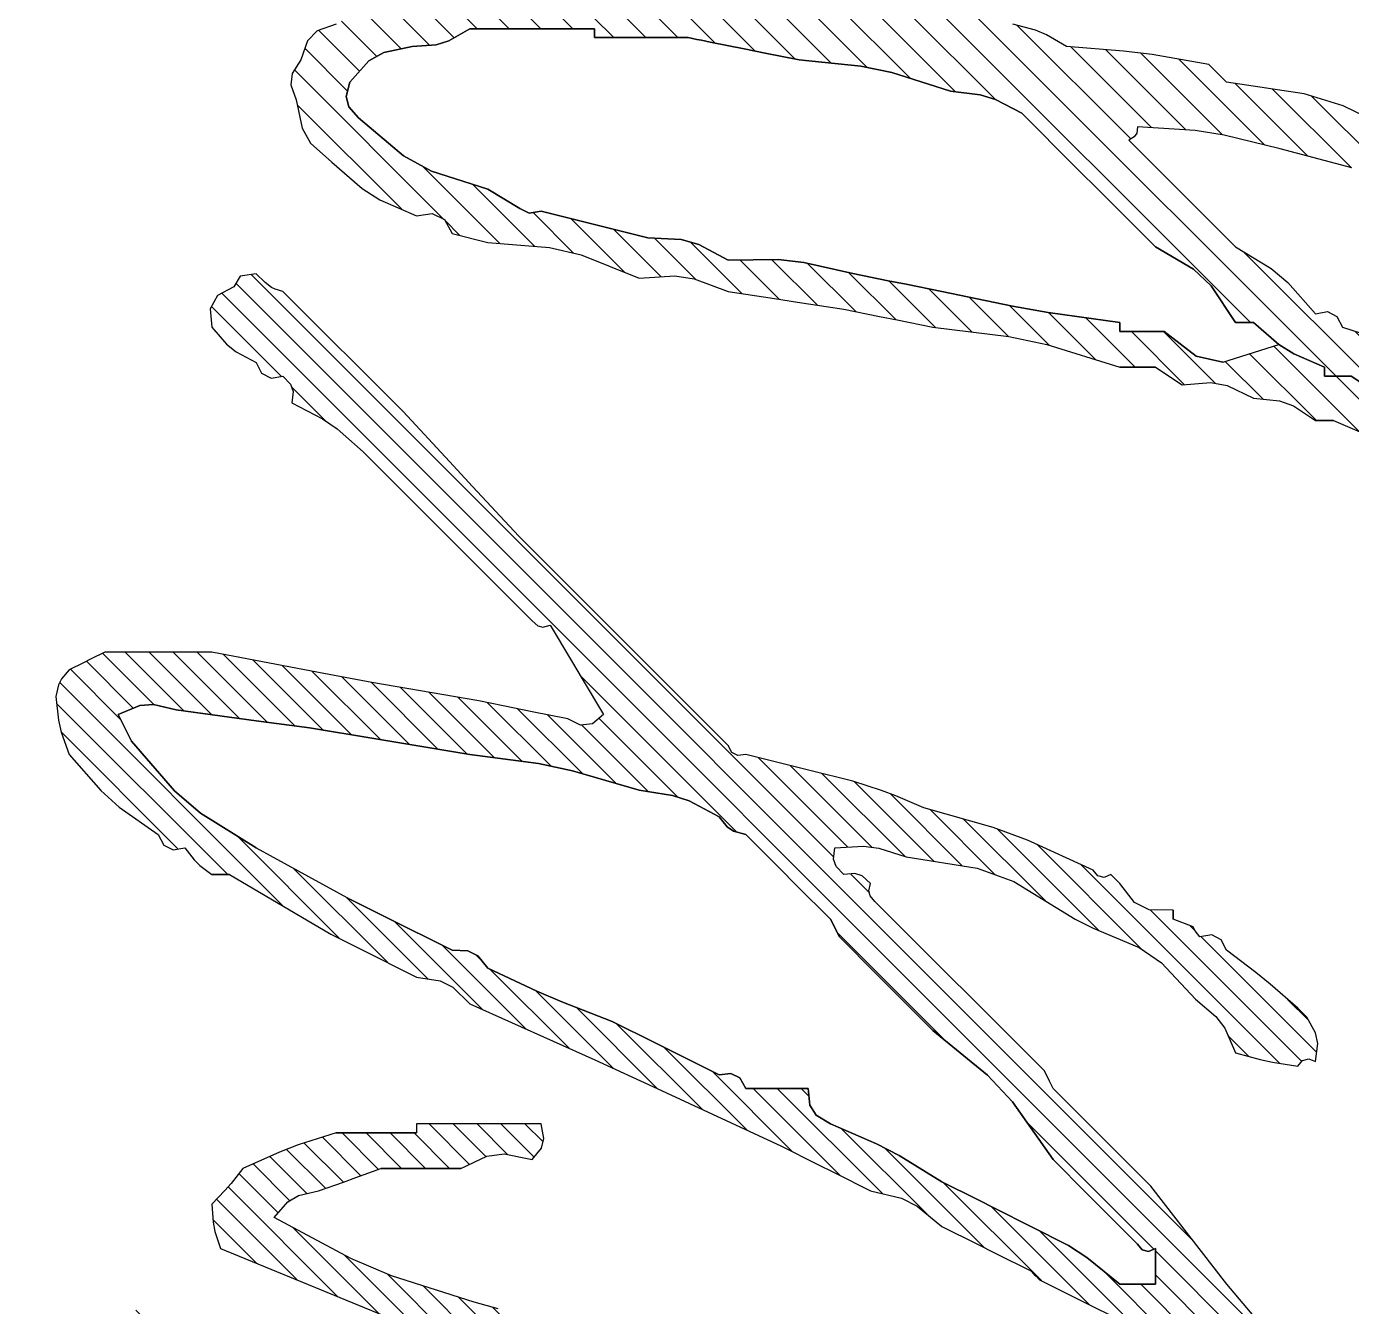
# Model space of a CAD drawing. Extents: x 447413 to 2975780, y -1432727 to 1301644.
# Drawn here: x 2271673 to 2272231, y 253503 to 254043 of the extents above; entities that cross this region are included whole.
import ezdxf

# ---------------------------------------------------------------- set-up
doc = ezdxf.new("R2010")
doc.units = 0
doc.header["$LTSCALE"] = 1000
doc.header["$MEASUREMENT"] = 0
doc.layers.add('电子签', color=6, linetype='Continuous')

# ---------------------------------------------------------------- blocks, each defined once
blk = doc.blocks.new('A$C74A129B8')
at = {"layer": '电子签'}
h = blk.add_hatch(dxfattribs=at)
h.set_pattern_fill('ANSI31', color=256, scale=3)
h.set_pattern_definition([(45, (-85.976, -19.706), (-3.367596, 3.367596), [])])
h.paths.add_polyline_path([(1023.61, 530.63), (1021.85, 533.15), (1018.06, 537.94), (1011.7, 539.61), (1008.37, 540.12), (1001.8, 540.44), (1000.99, 543.37), (1001.33, 545.43), (1003.05, 547.94), (1014.56, 559.44), (1020.31, 565.19), (1031.81, 576.7), (1038.3, 579.85), (1041.41, 581.92), (1046.81, 586.7), (1053.65, 590.15), (1057.94, 591), (1065.57, 590.45), (1070.61, 584.06), (1073.39, 581.02), (1079.32, 575.45), (1078.89, 572.44), (1079.19, 570.65), (1080.57, 567.94), (1088.58, 551.94), (1092.58, 543.94), (1100.58, 527.93), (1101.93, 520.68), (1104.02, 516.81), (1109.33, 511.68), (1117.1, 503.94), (1121.11, 500.18), (1129.34, 492.93), (1131.98, 494.65), (1135.76, 493.4), (1136.84, 490.43), (1146.84, 490.43), (1151.84, 490.43), (1161.84, 490.43), (1174.84, 496.03), (1181.12, 499.95), (1191.85, 509.18), (1203.27, 521.11), (1208.24, 528.16), (1215.61, 542.94), (1220.61, 553.94), (1223.11, 559.44), (1228.11, 570.45), (1233.11, 585.45), (1235.61, 592.95), (1240.61, 607.96), (1243.11, 620.53), (1245.48, 626.85), (1251.87, 637.96), (1261.87, 637.96), (1266.87, 637.96), (1276.87, 637.96), (1276.87, 636.96), (1276.87, 635.46), (1286.38, 635.46), (1291.13, 635.46), (1300.63, 635.46), (1311.13, 638.96), (1316.38, 640.71), (1326.89, 644.21), (1338.89, 650.22), (1344.89, 653.22), (1356.89, 659.22), (1358.42, 662.21), (1361.09, 663.54), (1364.4, 662.97), (1366.48, 660.75), (1366.9, 658.24), (1365.65, 655.47), (1346.4, 621.31), (1336.65, 604.3), (1316.88, 570.45), (1316.88, 567.94), (1314.38, 565.94), (1314.38, 564.94), (1314.38, 562.94), (1299.39, 542.97), (1292.57, 532.36), (1280.62, 510.43), (1275.94, 504.94), (1273.89, 501.86), (1270.62, 495.43), (1265.94, 489.94), (1263.88, 486.85), (1260.62, 480.42), (1255.91, 475.91), (1253.97, 472.84), (1251.87, 466.67), (1225.58, 434.38), (1212.58, 418.13), (1186.85, 385.4), (1185.35, 385.4), (1184.6, 385.4), (1183.1, 385.4), (1178.09, 381.41), (1175.89, 378.66), (1173.1, 372.9), (1159.59, 359.39), (1152.84, 352.64), (1139.34, 339.14), (1137.34, 338.14), (1136.34, 337.64), (1134.34, 336.64), (1120.33, 322.63), (1113.33, 315.63), (1094.33, 297.88), (1078.97, 281.7), (1070.63, 274.12), (1053.07, 260.37), (1045.68, 257.54), (1042.06, 255.03), (1036.81, 249.11), (1026.81, 244.11), (1021.81, 241.61), (1011.81, 236.61), (1002.75, 230.7), (998.24, 227.69), (989.3, 221.61), (982.87, 218.34), (979.78, 216.29), (974.3, 211.6), (962.51, 204.8), (956.89, 200.71), (946.79, 191.6), (943.9, 186.89), (943.54, 183), (945.54, 177.85), (951.98, 173.96), (957.4, 173.6), (964.29, 176.59), (978.95, 179.97), (986.26, 182.84), (999.3, 190.35), (1015.14, 198.97), (1022.76, 204.05), (1036.81, 215.35), (1061.57, 227.42), (1073.66, 234.22), (1096.83, 249.11), (1115.37, 260.27), (1124.41, 266.3), (1141.84, 279.12), (1148.27, 282.38), (1151.36, 284.44), (1156.84, 289.12), (1168.33, 295.3), (1173.89, 298.84), (1184.35, 306.63), (1201.73, 318.08), (1210.25, 324.1), (1226.86, 336.64), (1249.81, 352.22), (1261.31, 359.97), (1284.38, 375.4), (1288.32, 373.01), (1290.17, 371.43), (1293.13, 367.89), (1296.74, 360.15), (1298.26, 356.1), (1300.63, 347.89), (1302.63, 335.89), (1303.63, 329.88), (1305.63, 317.88), (1305.08, 308.77), (1305.91, 303.81), (1309.38, 295.38), (1309.38, 285.37), (1309.38, 280.37), (1309.38, 270.37), (1310.38, 270.37), (1311.88, 270.37), (1311.88, 235.36), (1311.88, 217.86), (1311.88, 182.85), (1312.88, 182.85), (1314.38, 182.85), (1314.38, 166.84), (1314.38, 158.84), (1314.38, 142.84), (1313.38, 142.84), (1311.88, 142.84), (1311.88, 67.82), (1311.88, 15.3), (1315.45, 10.38), (1316.16, 6.12), (1314.38, 0.3), (1318.5, 0), (1320.9, 0.6), (1324.39, 2.8), (1324.39, 65.32), (1324.39, 122.83), (1325.39, 122.83), (1326.89, 122.83), (1326.89, 161.84), (1326.89, 181.35), (1326.89, 220.36), (1325.89, 220.36), (1324.39, 220.36), (1324.39, 245.36), (1324.39, 257.87), (1324.39, 282.87), (1320.8, 291.27), (1319.97, 296.28), (1320.63, 305.38), (1318.63, 319.38), (1317.63, 326.38), (1315.63, 340.39), (1315.48, 349.73), (1314.07, 354.81), (1309.38, 362.89), (1308.22, 373.85), (1307.97, 379.39), (1308.13, 390.4), (1314.91, 396.09), (1318.18, 399.1), (1324.39, 405.4), (1327.69, 404.83), (1330.36, 406.17), (1331.89, 409.15), (1345.32, 418.04), (1351.85, 422.81), (1364.4, 432.91), (1367.7, 432.34), (1370.37, 433.67), (1371.9, 436.66), (1396.14, 449.57), (1407.83, 457.19), (1429.41, 474.17), (1448.21, 487.08), (1457.28, 494.14), (1474.42, 509.18), (1475.33, 511.56), (1475.59, 512.88), (1475.67, 515.43), (1474.17, 519.43), (1473.42, 521.43), (1471.92, 525.43), (1464.42, 527.93), (1453.42, 527.93), (1447.92, 527.93), (1436.91, 527.93), (1423.93, 524.86), (1417.43, 523.36), (1404.41, 520.43), (1391.4, 520.43), (1384.9, 520.43), (1371.9, 520.43), (1368.31, 516.81), (1364.1, 515.97), (1359.39, 517.93), (1352.02, 513.26), (1347.83, 511.42), (1339.39, 509.18), (1333.99, 504.4), (1330.87, 502.33), (1324.39, 499.18), (1307.88, 482.67), (1299.63, 474.42), (1283.12, 457.92), (1282.44, 455.08), (1281.55, 453.6), (1279.37, 451.67), (1275.72, 442.84), (1275.14, 437.31), (1276.87, 427.91), (1279.1, 413.6), (1279.86, 410.02), (1280.62, 402.9), (1281.42, 398.95), (1281.12, 396.54), (1279.37, 392.9), (1277.37, 392.9), (1276.37, 392.9), (1274.37, 392.9), (1274.37, 391.4), (1274.37, 390.65), (1274.37, 389.15), (1265.54, 379.87), (1260.36, 375.72), (1249.37, 369.14), (1223.23, 348.95), (1209.68, 339.41), (1181.85, 321.63), (1175.05, 315.46), (1170.65, 312.99), (1161.84, 310.38), (1154.7, 302.95), (1150.58, 299.6), (1141.84, 294.12), (1129.95, 284.96), (1123.22, 281.07), (1109.33, 275.37), (1091.32, 263.38), (1082.31, 257.38), (1064.32, 245.36), (1061.82, 245.36), (1061.82, 242.86), (1053.55, 238.87), (1049.52, 236.6), (1041.81, 231.61), (1031.12, 224.14), (1025.6, 220.63), (1014.31, 214.1), (1007.51, 207.93), (1003.1, 205.46), (994.3, 202.85), (992.13, 205.15), (991.44, 207.21), (991.8, 210.35), (1009.83, 220.82), (1018.83, 226.07), (1036.81, 236.61), (1044.74, 240.66), (1048.5, 243.62), (1054.32, 250.36), (1056.82, 250.36), (1059.32, 250.36), (1076.3, 267.45), (1085.37, 275.51), (1104.33, 290.37), (1131.59, 318.88), (1143.34, 330.63), (1166.85, 354.14), (1175.04, 358.3), (1178.94, 362.19), (1183.1, 370.39), (1194.1, 381.4), (1199.6, 386.9), (1210.61, 397.9), (1229.01, 422.76), (1238.8, 434.82), (1259.37, 457.92), (1258.8, 461.22), (1260.13, 463.89), (1263.12, 465.42), (1266.38, 471.85), (1268.44, 474.94), (1273.12, 480.42), (1276.39, 486.85), (1278.44, 489.94), (1283.12, 495.43), (1297.86, 519.91), (1305.63, 531.94), (1321.88, 555.44), (1321.53, 558.58), (1322.21, 560.64), (1324.39, 562.94), (1325.39, 562.94), (1326.89, 562.94), (1329.39, 567.94), (1330.89, 571.95), (1331.64, 573.95), (1333.14, 577.95), (1340.6, 588.64), (1344.12, 594.16), (1350.64, 605.45), (1355.64, 615.46), (1358.14, 620.46), (1363.15, 630.46), (1368.15, 634.46), (1370.65, 636.46), (1375.65, 640.46), (1378.65, 644.73), (1379.56, 647.75), (1379.4, 652.97), (1381.94, 654.92), (1383.05, 656.31), (1384.4, 659.22), (1386.75, 663.34), (1387.56, 665.76), (1388.15, 670.47), (1392.02, 675.3), (1393.05, 679.4), (1391.9, 685.48), (1384.91, 689.4), (1379.32, 689.75), (1371.9, 686.73), (1361.9, 681.72), (1356.89, 679.22), (1346.89, 674.22), (1337.66, 668.28), (1332.88, 665.52), (1323.14, 660.47), (1313.89, 655.9), (1309.11, 653.88), (1299.38, 650.47), (1289.38, 650.47), (1284.38, 650.47), (1274.37, 650.47), (1274.33, 652.27), (1272.3, 653.62), (1270.62, 652.97), (1265.19, 658.58), (1262.66, 661.61), (1258.12, 667.97), (1255.01, 671.92), (1255.54, 677.22), (1259.37, 680.47), (1259.37, 691.48), (1259.37, 696.98), (1259.37, 707.98), (1262.94, 712.91), (1263.65, 717.17), (1261.87, 722.98), (1257.15, 726.73), (1252.14, 727.15), (1246.87, 724.23), (1237.8, 716.68), (1233.89, 711.38), (1229.36, 700.48), (1226.76, 691.8), (1226.22, 687.01), (1226.86, 677.97), (1230.55, 672.83), (1231.72, 669.29), (1231.86, 662.97), (1226.47, 660.14), (1222.87, 659.54), (1216.86, 660.47), (1214.69, 658.17), (1214, 656.11), (1214.36, 652.97), (1216.36, 652.97), (1217.36, 652.97), (1219.36, 652.97), (1224.32, 647.43), (1227.13, 644.87), (1233.11, 640.46), (1234.57, 631.52), (1234, 626.36), (1230.61, 617.96), (1223.99, 598.99), (1220.74, 589.49), (1214.36, 570.45), (1205.09, 551.19), (1199.18, 541.93), (1185.6, 525.43), (1178.04, 516.37), (1172.74, 512.46), (1161.84, 507.93), (1151.84, 507.93), (1146.84, 507.93), (1136.84, 507.93), (1134.84, 508.93), (1133.84, 509.43), (1131.84, 510.43), (1124.74, 512.64), (1120.96, 516.08), (1118.08, 522.93), (1113.32, 531.29), (1111.07, 535.55), (1106.83, 544.19), (1103.99, 546.47), (1103.12, 549.51), (1104.33, 552.94), (1096.4, 566.19), (1093.08, 573.35), (1088.08, 587.95), (1082.16, 598.01), (1077.22, 602.66), (1066.82, 607.96), (1057.63, 607.2), (1052.96, 606.17), (1044.31, 602.95), (1038.36, 595.42), (1034.22, 592.11), (1025.56, 587.95), (1009.97, 573.49), (1002.81, 565.31), (990.55, 547.94), (983.26, 538.83), (980.16, 533.65), (975.55, 522.93), (950.08, 499.26), (936.77, 487.96), (909.28, 466.67), (898.28, 455.67), (892.78, 450.16), (881.77, 439.16), (879.77, 438.16), (878.77, 437.66), (876.77, 436.66), (857.77, 417.66), (848.26, 408.15), (829.26, 389.15), (827.71, 387.79), (826.26, 387.43), (824.26, 387.9), (822.09, 385.6), (821.4, 383.54), (821.76, 380.4), (819.46, 378.23), (817.4, 377.54), (814.25, 377.9), (813.79, 385.95), (814.33, 390.21), (816.76, 397.9), (819.96, 417.9), (823.72, 428.12), (834.26, 445.41), (836.76, 450.41), (842.18, 463.34), (846.54, 469.6), (856.77, 479.17), (861.6, 484.91), (864.91, 487.39), (871.77, 490.43), (873.7, 497.32), (874.45, 500.85), (875.52, 507.93), (873.93, 509.24), (873.49, 511.02), (874.27, 512.93), (869.21, 513.53), (866.21, 512.93), (861.77, 510.43), (859.27, 507.93), (852.51, 500.14), (849.25, 496.13), (843.01, 487.92), (840.02, 486.4), (838.69, 483.73), (839.26, 480.42), (837.49, 479.05), (836.42, 478.51), (834.26, 472.92), (831.76, 472.92), (831.64, 466.21), (829.55, 462.04), (824.26, 457.92), (821.76, 455.42), (822.54, 453.51), (822.1, 451.73), (820.51, 450.41), (812.06, 432.01), (808.52, 422.39), (803, 402.9), (799.66, 395.04), (798.15, 391.02), (795.5, 382.9), (792.5, 370.89), (791, 364.89), (788, 352.89), (788.29, 350.67), (787.45, 348.99), (785.5, 347.89), (761.99, 324.38), (750.24, 312.63), (726.73, 289.12), (712.73, 276.12), (705.73, 269.62), (691.72, 256.62), (678.22, 243.11), (671.47, 236.36), (657.96, 222.86), (657.21, 220.11), (655.46, 217.86), (653.01, 215.31), (653.65, 210.86), (656.71, 209.1), (659.07, 204.52), (662.84, 202.43), (667.97, 202.85), (672.81, 207.05), (674.94, 209.71), (677.97, 215.35), (680.96, 216.88), (682.29, 219.55), (681.72, 222.86), (684.02, 225.03), (686.08, 225.71), (689.22, 225.36), (693.73, 233.96), (696.56, 238.08), (702.98, 245.36), (721.98, 264.37), (731.48, 273.87), (750.49, 292.87), (751.85, 294.42), (752.21, 295.87), (751.74, 297.88), (761.74, 303.88), (766.74, 306.88), (776.75, 312.88), (779.4, 309.84), (779.82, 306.47), (778, 302.88), (776, 292.87), (774.99, 287.87), (772.99, 277.87), (767.76, 247.81), (765.01, 232.81), (759.24, 202.85), (759.24, 190.85), (759.24, 184.85), (759.24, 172.84), (761.24, 168.84), (762.24, 166.84), (764.24, 162.84), (766.8, 160.67), (768.47, 159.84), (771.74, 159.09), (778.38, 159.8), (781.72, 160.57), (788, 162.84), (798.15, 171.68), (802.78, 176.83), (810.5, 187.85), (813.49, 189.37), (814.83, 192.04), (814.25, 195.35), (817.63, 197.92), (819.18, 199.48), (821.76, 202.85), (821.76, 207.85), (838.51, 236.36), (842.51, 244.36), (850.51, 260.37), (851.56, 266.99), (853.34, 270.56), (858.02, 275.37), (873.78, 310.49), (881.78, 328), (898.03, 362.89), (903.03, 372.9), (905.53, 377.9), (910.53, 387.9), (912.65, 396.59), (914.85, 400.99), (920.53, 407.9), (925.53, 417.91), (928.03, 422.91), (933.04, 432.91), (934.04, 433.91), (934.54, 434.41), (935.54, 435.41), (942.54, 449.41), (946.04, 456.42), (953.04, 470.42), (956.32, 476.3), (958.79, 479.05), (964.29, 482.92), (964.29, 487.92), (967.07, 493.35), (968.18, 495.3), (969.29, 499.18), (975.77, 505.06), (979.81, 507.48), (988.05, 510.43), (991.26, 513.74), (994.99, 514.57), (999.3, 512.93), (1001.26, 515.47), (1002.65, 516.58), (1005.55, 517.93), (1008.03, 513.91), (1009.28, 511.91), (1011.81, 507.93), (1011.1, 495.69), (1009.8, 489.43), (1005.55, 477.92), (1002.55, 465.92), (1001.05, 459.92), (998.05, 447.91), (994.06, 434.91), (992.06, 428.41), (988.05, 415.41), (985.17, 409.77), (984.13, 406.64), (983.05, 400.4), (973.24, 369.33), (968.24, 353.83), (958.04, 322.88), (954.04, 310.88), (952.04, 304.88), (948.04, 292.87), (944.96, 286.63), (943.69, 283.32), (941.79, 276.62), (934.4, 253.33), (929.57, 241.89), (918.03, 220.36), (913.68, 224.24), (911.91, 227.19), (910.53, 232.86), (908.09, 239.88), (906.84, 243.38), (904.28, 250.36), (904.28, 262.87), (904.28, 272.87), (900.79, 280.14), (900.19, 284.97), (901.78, 292.87), (898.58, 295.48), (895.82, 296.17), (891.77, 295.38), (891.77, 281.37), (891.77, 274.37), (891.77, 260.37), (892.78, 260.37), (894.28, 260.37), (894.28, 257.87), (894.28, 237.86), (897.66, 227.14), (899.68, 221.86), (904.28, 211.6), (908.49, 208.36), (910.5, 206.59), (914.28, 202.85), (919.37, 203.25), (921.94, 203.77), (926.78, 205.35), (948.5, 258.2), (958.52, 285.01), (976.8, 339.14), (979.9, 352.24), (982.51, 358.76), (989.3, 370.39), (988.73, 378.52), (989.58, 383.03), (993.05, 390.4), (1001.86, 411.4), (1005.64, 422.24), (1011.81, 444.16), (1015.27, 456.68), (1017.02, 462.93), (1020.56, 475.42), (1022.56, 485.42), (1023.56, 490.43), (1025.56, 500.43), (1026.06, 502.93), (1026.31, 504.18), (1026.81, 506.68), (1026.81, 514.18), (1026.81, 517.93), (1026.81, 525.43)])
h.paths.add_polyline_path([(936.79, 467.92), (936.79, 463.92), (936.79, 461.92), (936.79, 457.92), (929.27, 448.65), (925.95, 443.54), (920.53, 432.91), (915.53, 422.91), (913.03, 417.91), (908.03, 407.9), (900.63, 395.91), (897.34, 389.59), (891.77, 376.65), (889.33, 372.61), (886.47, 370.82), (881.77, 370.39), (881.77, 363.39), (881.77, 359.89), (881.77, 352.89), (878.85, 351.24), (877.58, 348.71), (878.02, 345.39), (872.02, 333.38), (869.02, 327.38), (863.02, 315.38), (857.46, 301.19), (854.45, 294.18), (848.01, 280.37), (844.51, 277.59), (843.13, 274.84), (843.01, 270.37), (833.51, 251.36), (828.76, 241.86), (814.25, 215.35), (804.49, 199.71), (798.21, 192.39), (784.25, 180.35), (781.25, 178.85), (779.75, 178.1), (776.75, 176.59), (774.3, 182.64), (774, 186.5), (775.5, 192.85), (777.53, 207.85), (778.53, 215.35), (780.5, 230.36), (783.5, 248.36), (785, 257.37), (788, 275.37), (790.58, 294.62), (792.6, 304.23), (798, 322.88), (799.49, 332.25), (801.07, 337), (805.5, 345.39), (808.32, 347.64), (809.51, 349.42), (810.5, 352.89), (820.01, 362.39), (824.76, 367.14), (834.26, 376.65), (836.26, 377.65), (837.26, 378.15), (839.26, 379.15), (849.76, 389.65), (855.02, 394.9), (865.52, 405.4), (878.04, 420.76), (885.57, 427.76), (901.78, 439.16), (911.28, 448.66), (916.03, 453.42), (925.53, 462.92), (927.12, 464.23), (927.57, 466.01), (926.78, 467.92)], flags=16)
h.paths.add_polyline_path([(1291.88, 445.41), (1305.41, 464.95), (1313.33, 474.15), (1330.64, 490.43), (1342.7, 498.16), (1348.99, 501.69), (1361.9, 507.93), (1364.54, 506.2), (1368.32, 507.46), (1369.4, 510.43), (1381.4, 510.43), (1387.4, 510.43), (1399.4, 510.43), (1403.41, 510.93), (1405.41, 511.18), (1409.41, 511.68), (1421.41, 513.18), (1427.41, 513.93), (1439.41, 515.43), (1444.59, 516.14), (1447.99, 515.12), (1451.92, 511.68), (1449.81, 508.39), (1448.03, 506.9), (1444.42, 505.43), (1444.42, 500.43), (1441.92, 500.43), (1430.37, 490.37), (1424.35, 485.6), (1411.91, 476.67), (1401.91, 471.67), (1396.9, 469.17), (1386.9, 464.17), (1379.23, 458.68), (1375.2, 456.16), (1366.9, 451.67), (1360.1, 445.5), (1355.69, 443.02), (1346.89, 440.41), (1337.55, 431.08), (1332.11, 426.94), (1320.63, 420.41), (1313.54, 414.85), (1308.39, 413.03), (1299.38, 412.91), (1298.09, 419.49), (1296.37, 422.93), (1291.88, 427.91)], flags=16)
h = blk.add_hatch(dxfattribs=at)
h.set_pattern_fill('ANSI31', color=256, scale=4)
h.set_pattern_definition([(45, (-85.976, -19.706), (-4.490128, 4.490128), [])])
h.paths.add_polyline_path([(645.46, 467.92), (651.73, 478.6), (656.41, 483.56), (666.72, 490.43), (666.72, 492.93), (666.72, 495.43), (672.86, 502.59), (675.47, 506.77), (679.22, 515.43), (680.22, 515.43), (681.72, 515.43), (681.72, 520.43), (681.72, 522.93), (683.72, 525.93), (684.72, 527.43), (686.72, 530.44), (686.72, 550.44), (686.72, 555.44), (680.15, 562.21), (677.42, 566.57), (674.22, 575.45), (670.91, 574.87), (668.24, 576.21), (666.72, 579.2), (660.33, 582.43), (656.37, 583.28), (649.21, 582.95), (644.23, 578.43), (641.73, 576.18), (636.71, 571.7), (626.41, 560.63), (621.96, 554.09), (615.45, 540.44), (605.84, 520.66), (602.43, 509.67), (599.2, 487.92), (597.2, 485.92), (596.2, 484.92), (594.2, 482.92), (591.47, 467.03), (590.47, 458.99), (589.2, 442.91), (585.9, 437.31), (584.61, 434.2), (582.95, 427.91), (566.8, 407.32), (557.28, 397.8), (536.68, 381.65), (519.68, 364.64), (511.18, 356.14), (494.17, 339.14), (492.17, 338.14), (491.17, 337.64), (489.17, 336.64), (474.17, 321.63), (466.67, 314.13), (451.66, 299.13), (443.7, 294.47), (439.98, 291.27), (434.16, 284.12), (431.72, 280.61), (428.3, 279.33), (424.16, 280.37), (422.95, 283.81), (423.82, 286.84), (426.66, 289.12), (438.91, 316.1), (444.44, 329.91), (454.16, 357.89), (466.7, 391.05), (471.75, 408.25), (479.17, 442.91), (479.09, 455.29), (477.42, 461.97), (471.67, 472.92), (465.08, 480.45), (460.73, 483.71), (451.66, 487.92), (440.66, 487.92), (435.16, 487.92), (424.16, 487.92), (420.56, 484.3), (416.36, 483.46), (411.65, 485.42), (404.87, 479.92), (400.29, 477.91), (391.65, 476.67), (370.2, 467.1), (359.66, 461.83), (339.13, 450.41), (335.11, 450.15), (332.2, 451.82), (330.38, 455.42), (329.01, 456.96), (329.7, 459.7), (331.63, 460.42), (331.63, 470.42), (331.63, 475.42), (331.63, 485.42), (334.71, 498.41), (336.21, 504.91), (339.13, 517.93), (339.13, 539.44), (339.13, 550.19), (339.13, 571.7), (347.57, 579.37), (352.12, 582.91), (361.64, 589.2), (389.59, 607.9), (404.19, 616.46), (434.16, 631.71), (439.44, 634.6), (444.43, 634.18), (449.16, 630.46), (449.04, 621.45), (447.22, 616.3), (441.66, 609.21), (434, 603.38), (430.92, 597.56), (430.41, 587.95), (432.23, 585.37), (434.9, 584.48), (437.91, 585.45), (447.56, 593.87), (451.82, 599.19), (457.91, 610.46), (463.25, 621.23), (465.09, 627.29), (466.67, 639.21), (464.17, 641.71), (462.92, 642.96), (460.41, 645.46), (447.91, 645.46), (441.66, 645.46), (429.16, 645.46), (421.62, 640.64), (417.53, 638.59), (409.15, 635.46), (405.97, 631.2), (403.79, 629.3), (399.15, 626.71), (389.15, 621.71), (384.14, 619.21), (374.14, 614.21), (370.75, 610.53), (368.62, 608.93), (364.14, 606.7), (355.2, 600.62), (350.69, 597.62), (341.63, 591.7), (334.83, 585.53), (330.43, 583.06), (321.63, 580.45), (321.63, 578.45), (321.63, 577.45), (321.63, 575.45), (316.18, 574.21), (313.39, 572.81), (309.13, 569.2), (307.6, 566.21), (304.93, 564.87), (301.62, 565.44), (264.51, 535.78), (245.47, 521.5), (206.6, 494.18), (205.08, 491.19), (202.4, 489.85), (199.1, 490.43), (189.33, 480.53), (183.63, 476.13), (171.59, 469.17), (170.07, 466.18), (167.39, 464.84), (164.09, 465.42), (160.91, 461.16), (158.73, 459.25), (154.09, 456.67), (138.16, 448.51), (130.15, 444.51), (114.08, 436.66), (89.22, 425.58), (75.84, 421.46), (49.06, 416.66), (43.4, 414.61), (39.3, 414.95), (34.06, 417.91), (34.06, 420.41), (34.06, 421.66), (34.06, 424.16), (42.59, 430.46), (46.51, 434.38), (52.81, 442.91), (53.52, 444.85), (53.1, 446.54), (51.56, 447.91), (38.93, 441.53), (32.82, 437.72), (21.55, 429.16), (15.08, 423.28), (11.03, 420.85), (2.8, 417.91), (0, 413.14), (0.44, 408.33), (4.05, 404.15), (9.34, 400.69), (12.74, 399.56), (19.05, 399.15), (35, 397.76), (43.23, 398.01), (59.06, 400.4), (67.09, 405.45), (72.11, 407.13), (81.57, 407.9), (115.59, 420.43), (132.28, 428.02), (164.09, 445.41), (174.27, 455.04), (180.28, 459.22), (192.85, 465.42), (219.34, 485.94), (232.59, 496.19), (259.11, 516.68), (260.64, 519.67), (263.31, 521.01), (266.61, 520.43), (285.83, 537.96), (296.2, 546.06), (317.88, 560.44), (320.35, 556.43), (321.6, 554.42), (324.13, 550.44), (324.13, 538.44), (324.13, 532.44), (324.13, 520.43), (318.71, 499.84), (316.93, 489.16), (315.38, 467.92), (313.38, 453.92), (312.38, 446.91), (310.38, 432.91), (303.07, 425.09), (298.58, 421.66), (289.12, 416.66), (284.6, 411.95), (281.54, 410), (275.37, 407.9), (244.87, 383.38), (229.62, 371.13), (199.1, 346.64), (190.1, 337.64), (185.59, 333.13), (176.59, 324.13), (171.99, 322.17), (169.76, 320.5), (166.59, 316.63), (163.68, 313.06), (162.97, 309.85), (164.09, 305.38), (168.8, 301.63), (173.82, 301.21), (179.09, 304.13), (201.1, 326.13), (212.1, 337.14), (234.11, 359.14), (242.13, 365.11), (246.13, 368.12), (254.11, 374.15), (259.6, 378.83), (262.68, 380.88), (269.12, 384.15), (279.66, 392.12), (285.61, 395.48), (297.87, 400.4), (301.32, 396.48), (302.34, 393.07), (301.62, 387.9), (300.12, 375.9), (299.37, 369.89), (297.87, 357.89), (295.37, 340.39), (294.12, 331.63), (291.62, 314.13), (291.86, 311.22), (290.55, 309.04), (287.87, 307.88), (280.79, 316.83), (277.89, 322.11), (274.12, 332.88), (271.12, 332.88), (269.62, 332.88), (266.61, 332.88), (263.36, 329.06), (262.93, 324.78), (265.36, 320.38), (270.37, 310.38), (272.87, 305.38), (277.87, 295.38), (280.2, 277.85), (281.45, 269.09), (284.12, 251.61), (286.47, 247.03), (290.24, 244.94), (295.37, 245.36), (299.24, 248.54), (300.91, 250.77), (302.87, 255.36), (304.17, 256.96), (303.52, 259.57), (301.62, 260.37), (301.62, 273.37), (301.62, 279.87), (301.62, 292.87), (305.4, 304.54), (306.68, 310.68), (307.88, 322.88), (309.88, 334.89), (310.88, 340.89), (312.88, 352.89), (313.85, 360.9), (314.35, 364.9), (315.38, 372.9), (317.38, 382.9), (318.38, 387.9), (320.38, 397.9), (321.76, 403.76), (322.02, 406.9), (321.63, 412.91), (328.07, 419.96), (331.32, 423.46), (337.88, 430.41), (353.73, 442.16), (362.43, 447.27), (380.39, 455.42), (390.29, 461.13), (395.69, 463.44), (406.65, 466.67), (413.67, 469.11), (417.18, 470.36), (424.16, 472.92), (435.16, 472.92), (440.66, 472.92), (451.66, 472.92), (451.9, 470.7), (454.74, 469.28), (456.66, 470.42), (459.12, 465.4), (460.37, 462.9), (462.92, 457.92), (464.69, 444.02), (464.43, 436.64), (461.66, 422.91), (455.96, 410.56), (453.88, 403.82), (451.66, 390.4), (447.28, 374.36), (444.22, 366.45), (436.66, 351.64), (421.35, 308.85), (411.99, 287.86), (390.4, 247.86), (388.97, 242.01), (389.27, 238.39), (391.65, 232.86), (395.65, 232.86), (397.65, 232.86), (401.65, 232.86), (405.68, 237.44), (408.47, 239.39), (414.15, 241.61), (423.65, 251.11), (428.41, 255.87), (437.91, 265.37), (439.17, 266.32), (439.59, 267.6), (439.16, 269.12), (446.1, 278.56), (451.13, 282.75), (461.66, 287.87), (461.66, 289.37), (461.66, 290.12), (461.66, 291.62), (469.39, 300.87), (474.08, 305.05), (484.17, 311.63), (498.17, 325.63), (505.18, 332.63), (519.18, 346.64), (521.18, 347.64), (522.18, 348.14), (524.18, 349.14), (536.18, 361.14), (542.19, 367.14), (554.19, 379.15), (555.5, 380.74), (557.28, 381.18), (559.19, 380.4), (559.19, 385.4), (564.92, 388.25), (567.66, 391.68), (569.19, 397.9), (573.22, 398.17), (575.23, 398.42), (579.19, 399.15), (582.3, 397.45), (582.95, 392.9), (580.45, 390.4), (577.48, 380.73), (576.69, 375.51), (576.69, 365.39), (574.19, 365.39), (574.19, 350.39), (572.19, 345.39), (571.19, 342.89), (569.19, 337.89), (569.19, 323.88), (569.19, 316.88), (569.19, 302.88), (568.19, 302.88), (566.69, 302.88), (566.69, 292.37), (566.69, 287.12), (566.69, 276.62), (570.53, 260.25), (573.96, 252.07), (582.95, 237.86), (584.8, 232.52), (587.6, 229.72), (592.95, 227.86), (596.79, 225.46), (599.93, 225.12), (604.2, 226.61), (612.1, 228.24), (616.29, 230.63), (621.71, 236.61), (629.06, 245.11), (632.2, 250.07), (636.71, 260.37), (636.1, 264.8), (637.8, 268.2), (641.71, 270.37), (644.21, 280.37), (645.62, 297.78), (647.71, 306.67), (654.21, 322.88), (653.61, 332.98), (654.43, 338.41), (657.96, 347.89), (659.99, 360.89), (660.99, 367.39), (662.97, 380.4), (664.97, 390.4), (665.97, 395.4), (667.97, 405.4), (670.6, 426.72), (672.89, 437.39), (679.22, 457.92), (679.22, 465.42), (679.22, 467.92), (681.22, 470.92), (682.22, 472.42), (684.22, 475.42), (683.53, 483.53), (684.39, 488.12), (687.97, 495.43), (688.73, 502.82), (690.12, 506.73), (694.22, 512.93), (694.22, 517.93), (704.22, 541.23), (710.04, 551.34), (722.98, 570.45), (729.59, 579.2), (733.42, 583.29), (741.74, 590.45), (744.24, 592.95), (750.15, 596.84), (754.98, 597.53), (761.74, 595.45), (770.82, 592.01), (775.28, 588.94), (781.75, 581.7), (784.95, 573.81), (785.25, 568.66), (783, 560.44), (783.36, 557.42), (783.61, 555.92), (784.25, 552.94), (787.71, 551.83), (790.64, 552.67), (793, 555.44), (796.46, 560.74), (797.59, 564.13), (798, 570.45), (798.32, 578.09), (797.49, 582.27), (794.25, 589.2), (785.94, 599.36), (780.61, 603.89), (769.24, 610.46), (761.31, 613.68), (756.45, 614.25), (747.99, 612.96), (742.86, 606.55), (739.24, 603.77), (731.73, 600.45), (729.23, 595.45), (721.68, 585.49), (717.93, 580.48), (710.48, 570.45), (703.69, 564.26), (700.99, 559.45), (699.23, 550.44), (686.72, 550.44), (686.72, 530.44), (684.72, 527.43), (683.72, 525.93), (681.72, 522.93), (681.72, 515.43), (680.72, 515.43), (679.22, 515.43), (675.47, 506.77), (672.86, 502.59), (677.82, 486.89), (676.11, 479.36), (669.22, 470.42), (669.22, 457.92), (668.22, 457.92), (666.72, 457.92), (663.85, 437.81), (662.1, 427.79), (657.96, 407.9), (655.96, 397.9), (654.96, 392.9), (652.96, 382.9), (649.8, 369.17), (649.03, 361.97), (649.21, 347.89), (644.75, 339.68), (643.37, 334.72), (642.96, 325.38), (639.96, 313.38), (638.46, 307.38), (635.46, 295.38), (636.02, 292.07), (634.69, 289.41), (629.21, 280.37), (624.19, 264.58), (619.88, 256.77), (609.2, 244.11), (606.11, 241.39), (603.21, 240.67), (599.2, 241.61), (593.22, 247.03), (590.83, 251.22), (589.2, 259.12), (588.69, 265.9), (587.59, 269.47), (584.2, 275.37), (584.2, 289.37), (584.2, 296.38), (584.2, 310.38), (585.2, 310.38), (586.7, 310.38), (586.7, 320.88), (586.7, 326.13), (586.7, 336.64), (587.2, 339.14), (587.45, 340.39), (587.95, 342.89), (589.95, 352.89), (590.95, 357.89), (592.95, 367.89), (594.66, 385.17), (596.45, 393.86), (601.7, 410.4), (602.75, 418.72), (604.08, 422.98), (607.95, 430.41), (622.96, 445.41), (630.46, 452.92)])
h.paths.add_polyline_path([(611.7, 462.92), (612.79, 479.08), (614.06, 487.21), (617.95, 502.93), (623.26, 523.06), (627.74, 533.07), (639.21, 550.44), (641.98, 558.84), (646.06, 563.26), (654.21, 566.69), (658.96, 568.34), (662.39, 567.99), (666.72, 565.44), (666.72, 563.44), (666.72, 562.44), (666.72, 560.44), (668.72, 559.44), (669.72, 558.94), (671.72, 557.94), (674.49, 548.28), (675.02, 542.96), (674.22, 532.94), (671.01, 528.36), (669.7, 525.75), (667.97, 520.43), (664.98, 518.91), (663.64, 516.24), (664.22, 512.93), (655.45, 505.15), (651.53, 500.45), (645.46, 490.43), (633.46, 478.42), (627.46, 472.42), (615.45, 460.42), (614.54, 461.97), (613.49, 462.68)], flags=16)
for p, q in [((615.45, 540.44), (605.84, 520.66)), ((694.22, 517.93), (704.22, 541.23)), ((667.97, 520.43), (669.7, 525.75)), ((681.72, 522.93), (683.72, 525.93)), ((683.72, 525.93), (681.72, 522.93)), ((623.26, 523.06), (617.95, 502.93)), ((681.72, 515.43), (681.72, 522.93)), ((681.72, 522.93), (681.72, 515.43)), ((681.72, 515.43), (681.72, 522.93)), ((605.84, 520.66), (602.43, 509.67)), ((663.64, 516.24), (664.98, 518.91)), ((664.98, 518.91), (667.97, 520.43)), ((681.72, 520.43), (681.72, 515.43)), ((681.72, 515.43), (681.72, 520.43)), ((681.72, 520.43), (681.72, 515.43)), ((694.22, 512.93), (694.22, 517.93)), ((694.22, 517.93), (694.22, 512.93)), ((694.22, 512.93), (694.22, 517.93)), ((664.22, 512.93), (663.64, 516.24)), ((675.47, 506.77), (679.22, 515.43)), ((679.22, 515.43), (675.47, 506.77)), ((679.22, 515.43), (680.22, 515.43)), ((680.22, 515.43), (679.22, 515.43)), ((680.22, 515.43), (680.72, 515.43)), ((680.72, 515.43), (680.22, 515.43)), ((680.72, 515.43), (681.72, 515.43)), ((681.72, 515.43), (680.72, 515.43)), ((655.45, 505.15), (664.22, 512.93)), ((690.12, 506.73), (694.22, 512.93)), ((861.77, 510.43), (859.27, 507.93)), ((866.21, 512.93), (861.77, 510.43)), ((869.21, 513.53), (866.21, 512.93)), ((874.27, 512.93), (869.21, 513.53)), ((873.49, 511.02), (874.27, 512.93)), ((873.93, 509.24), (873.49, 511.02)), ((602.43, 509.67), (599.2, 487.92)), ((672.86, 502.59), (675.47, 506.77)), ((675.47, 506.77), (672.86, 502.59)), ((688.73, 502.82), (690.12, 506.73)), ((859.27, 507.93), (852.51, 500.14)), ((875.52, 507.93), (873.93, 509.24)), ((874.45, 500.85), (875.52, 507.93)), ((617.95, 502.93), (614.06, 487.21)), ((651.53, 500.45), (655.45, 505.15)), ((666.72, 495.43), (672.86, 502.59)), ((672.86, 502.59), (666.72, 495.43)), ((677.82, 486.89), (672.86, 502.59)), ((687.97, 495.43), (688.73, 502.82)), ((645.46, 490.43), (651.53, 500.45)), ((852.51, 500.14), (849.25, 496.13)), ((873.7, 497.32), (874.45, 500.85)), ((950.08, 499.26), (936.77, 487.96)), ((666.72, 490.43), (666.72, 495.43)), ((666.72, 495.43), (666.72, 490.43)), ((666.72, 490.43), (666.72, 495.43)), ((666.72, 495.43), (666.72, 492.93)), ((666.72, 492.93), (666.72, 495.43)), ((666.72, 495.43), (666.72, 492.93)), ((684.39, 488.12), (687.97, 495.43)), ((849.25, 496.13), (843.01, 487.92)), ((871.77, 490.43), (873.7, 497.32)), ((666.72, 492.93), (666.72, 490.43)), ((666.72, 490.43), (666.72, 492.93)), ((666.72, 492.93), (666.72, 490.43)), ((599.2, 487.92), (597.2, 485.92)), ((633.46, 478.42), (645.46, 490.43)), ((656.41, 483.56), (666.72, 490.43)), ((666.72, 490.43), (656.41, 483.56)), ((683.53, 483.53), (684.39, 488.12)), ((843.01, 487.92), (840.02, 486.4)), ((864.91, 487.39), (871.77, 490.43)), ((936.77, 487.96), (909.28, 466.67)), ((596.2, 484.92), (594.2, 482.92)), ((597.2, 485.92), (596.2, 484.92)), ((614.06, 487.21), (612.79, 479.08)), ((677.82, 486.89), (676.11, 479.36)), ((676.11, 479.36), (677.82, 486.89)), ((840.02, 486.4), (838.69, 483.73)), ((856.77, 479.17), (861.6, 484.91)), ((861.6, 484.91), (864.91, 487.39)), ((594.2, 482.92), (591.47, 467.03)), ((651.73, 478.6), (656.41, 483.56)), ((656.41, 483.56), (651.73, 478.6)), ((684.22, 475.42), (683.53, 483.53)), ((839.26, 480.42), (837.49, 479.05)), ((838.69, 483.73), (839.26, 480.42)), ((612.79, 479.08), (611.7, 462.92)), ((627.46, 472.42), (633.46, 478.42)), ((645.46, 467.92), (651.73, 478.6)), ((651.73, 478.6), (645.46, 467.92)), ((676.11, 479.36), (669.22, 470.42)), ((669.22, 470.42), (676.11, 479.36)), ((836.42, 478.51), (834.26, 472.92)), ((837.49, 479.05), (836.42, 478.51)), ((846.54, 469.6), (856.77, 479.17)), ((682.22, 472.42), (684.22, 475.42)), ((831.76, 472.92), (831.64, 466.21)), ((834.26, 472.92), (831.76, 472.92)), ((831.76, 472.92), (834.26, 472.92)), ((834.26, 472.92), (831.76, 472.92)), ((615.45, 460.42), (627.46, 472.42)), ((669.22, 470.42), (669.22, 462.92)), ((669.22, 462.92), (669.22, 470.42)), ((669.22, 470.42), (669.22, 462.92)), ((669.22, 457.92), (669.22, 470.42)), ((669.22, 470.42), (669.22, 457.92)), ((669.22, 457.92), (669.22, 470.42)), ((679.22, 467.92), (681.22, 470.92)), ((681.22, 470.92), (682.22, 472.42)), ((842.18, 463.34), (846.54, 469.6)), ((591.47, 467.03), (590.47, 458.99)), ((630.46, 452.92), (645.46, 467.92)), ((645.46, 467.92), (630.46, 452.92)), ((679.22, 465.42), (679.22, 467.92)), ((679.22, 467.92), (679.22, 465.42)), ((679.22, 465.42), (679.22, 467.92)), ((679.22, 457.92), (679.22, 465.42)), ((679.22, 465.42), (679.22, 457.92)), ((679.22, 457.92), (679.22, 465.42)), ((831.64, 466.21), (829.55, 462.04)), ((909.28, 466.67), (898.28, 455.67)), ((927.57, 466.01), (926.78, 467.92)), ((926.78, 467.92), (929.28, 467.92)), ((929.28, 467.92), (926.78, 467.92)), ((926.78, 467.92), (929.28, 467.92)), ((936.79, 467.92), (926.78, 467.92)), ((926.78, 467.92), (936.79, 467.92)), ((936.79, 467.92), (926.78, 467.92)), ((926.78, 467.92), (927.57, 466.01)), ((927.12, 464.23), (927.57, 466.01)), ((927.57, 466.01), (927.12, 464.23)), ((929.28, 467.92), (936.79, 467.92)), ((936.79, 467.92), (929.28, 467.92)), ((929.28, 467.92), (936.79, 467.92)), ((936.79, 467.92), (936.79, 463.92)), ((936.79, 463.92), (936.79, 467.92)), ((611.7, 462.92), (613.49, 462.68)), ((613.49, 462.68), (614.54, 461.97)), ((614.54, 461.97), (615.45, 460.42)), ((669.22, 462.92), (669.22, 457.92)), ((669.22, 457.92), (669.22, 462.92)), ((669.22, 462.92), (669.22, 457.92)), ((829.55, 462.04), (824.26, 457.92)), ((836.76, 450.41), (842.18, 463.34)), ((916.03, 453.42), (925.53, 462.92)), ((925.53, 462.92), (916.03, 453.42)), ((925.53, 462.92), (927.12, 464.23)), ((927.12, 464.23), (925.53, 462.92)), ((936.79, 463.92), (936.79, 461.92)), ((936.79, 461.92), (936.79, 463.92)), ((936.79, 461.92), (936.79, 457.92)), ((936.79, 457.92), (936.79, 461.92)), ((590.47, 458.99), (589.2, 442.91)), ((666.72, 457.92), (663.85, 437.81)), ((663.85, 437.81), (666.72, 457.92)), ((667.72, 457.92), (666.72, 457.92)), ((666.72, 457.92), (667.72, 457.92)), ((668.22, 457.92), (667.72, 457.92)), ((667.72, 457.92), (668.22, 457.92)), ((669.22, 457.92), (668.22, 457.92)), ((668.22, 457.92), (669.22, 457.92)), ((672.89, 437.39), (679.22, 457.92)), ((824.26, 457.92), (821.76, 455.42)), ((936.79, 457.92), (929.27, 448.65)), ((929.27, 448.65), (936.79, 457.92)), ((821.76, 455.42), (822.54, 453.51)), ((898.28, 455.67), (892.78, 450.16)), ((942.54, 449.41), (946.04, 456.42)), ((622.96, 445.41), (630.46, 452.92)), ((630.46, 452.92), (622.96, 445.41)), ((820.51, 450.41), (812.06, 432.01)), ((822.1, 451.73), (820.51, 450.41)), ((822.54, 453.51), (822.1, 451.73)), ((834.26, 445.41), (836.76, 450.41)), ((911.28, 448.66), (916.03, 453.42)), ((916.03, 453.42), (911.28, 448.66)), ((892.78, 450.16), (881.77, 439.16)), ((901.78, 439.16), (911.28, 448.66)), ((911.28, 448.66), (901.78, 439.16)), ((929.27, 448.65), (925.95, 443.54)), ((925.95, 443.54), (929.27, 448.65)), ((935.54, 435.41), (942.54, 449.41)), ((589.2, 442.91), (585.9, 437.31)), ((607.95, 430.41), (622.96, 445.41)), ((622.96, 445.41), (607.95, 430.41)), ((823.72, 428.12), (834.26, 445.41)), ((925.95, 443.54), (920.53, 432.91)), ((920.53, 432.91), (925.95, 443.54)), ((881.77, 439.16), (879.77, 438.16)), ((885.57, 427.76), (901.78, 439.16)), ((901.78, 439.16), (885.57, 427.76)), ((585.9, 437.31), (584.61, 434.2)), ((663.85, 437.81), (662.1, 427.79)), ((662.1, 427.79), (663.85, 437.81)), ((670.6, 426.72), (672.89, 437.39)), ((876.77, 436.66), (857.77, 417.66)), ((878.77, 437.66), (876.77, 436.66)), ((879.77, 438.16), (878.77, 437.66)), ((584.61, 434.2), (582.95, 427.91)), ((812.06, 432.01), (808.52, 422.39)), ((920.53, 432.91), (915.53, 422.91)), ((915.53, 422.91), (920.53, 432.91)), ((928.03, 422.91), (933.04, 432.91)), ((933.04, 432.91), (934.04, 433.91)), ((934.04, 433.91), (934.54, 434.41)), ((934.54, 434.41), (935.54, 435.41)), ((604.08, 422.98), (607.95, 430.41)), ((607.95, 430.41), (604.08, 422.98)), ((819.96, 417.9), (823.72, 428.12)), ((662.1, 427.79), (657.96, 407.9)), ((657.96, 407.9), (662.1, 427.79)), ((667.97, 405.4), (670.6, 426.72)), ((878.04, 420.76), (885.57, 427.76)), ((885.57, 427.76), (878.04, 420.76)), ((602.75, 418.72), (604.08, 422.98)), ((604.08, 422.98), (602.75, 418.72)), ((808.52, 422.39), (803, 402.9)), ((865.52, 405.4), (878.04, 420.76)), ((878.04, 420.76), (865.52, 405.4)), ((915.53, 422.91), (913.03, 417.91)), ((913.03, 417.91), (915.53, 422.91)), ((925.53, 417.91), (928.03, 422.91)), ((601.7, 410.4), (602.75, 418.72)), ((602.75, 418.72), (601.7, 410.4)), ((816.76, 397.9), (819.96, 417.9)), ((857.77, 417.66), (848.26, 408.15)), ((913.03, 417.91), (908.03, 407.9)), ((908.03, 407.9), (913.03, 417.91)), ((920.53, 407.9), (925.53, 417.91)), ((596.45, 393.86), (601.7, 410.4)), ((601.7, 410.4), (596.45, 393.86)), ((657.96, 407.9), (655.96, 397.9)), ((655.96, 397.9), (657.96, 407.9)), ((848.26, 408.15), (829.26, 389.15)), ((908.03, 407.9), (900.63, 395.91)), ((900.63, 395.91), (908.03, 407.9)), ((914.85, 400.99), (920.53, 407.9)), ((665.97, 395.4), (667.97, 405.4)), ((803, 402.9), (799.66, 395.04)), ((855.02, 394.9), (865.52, 405.4)), ((865.52, 405.4), (855.02, 394.9)), ((912.65, 396.59), (914.85, 400.99)), ((655.96, 397.9), (654.96, 392.9)), ((654.96, 392.9), (655.96, 397.9)), ((664.97, 390.4), (665.97, 395.4)), ((799.66, 395.04), (798.15, 391.02)), ((814.33, 390.21), (816.76, 397.9)), ((849.76, 389.65), (855.02, 394.9)), ((855.02, 394.9), (849.76, 389.65)), ((900.63, 395.91), (897.34, 389.59)), ((897.34, 389.59), (900.63, 395.91)), ((910.53, 387.9), (912.65, 396.59)), ((594.66, 385.17), (596.45, 393.86)), ((596.45, 393.86), (594.66, 385.17)), ((654.96, 392.9), (652.96, 382.9)), ((652.96, 382.9), (654.96, 392.9)), ((798.15, 391.02), (795.5, 382.9)), ((662.97, 380.4), (664.97, 390.4)), ((813.79, 385.95), (814.33, 390.21)), ((824.26, 387.9), (822.09, 385.6)), ((826.26, 387.43), (824.26, 387.9)), ((827.71, 387.79), (826.26, 387.43)), ((829.26, 389.15), (827.71, 387.79)), ((839.26, 379.15), (849.76, 389.65)), ((849.76, 389.65), (839.26, 379.15)), ((897.34, 389.59), (891.77, 376.65)), ((891.77, 376.65), (897.34, 389.59)), ((905.53, 377.9), (910.53, 387.9)), ((592.95, 367.89), (594.66, 385.17)), ((594.66, 385.17), (592.95, 367.89)), ((814.25, 377.9), (813.79, 385.95)), ((822.09, 385.6), (821.4, 383.54)), ((821.4, 383.54), (821.76, 380.4)), ((652.96, 382.9), (649.8, 369.17)), ((649.8, 369.17), (652.96, 382.9)), ((660.99, 367.39), (662.97, 380.4)), ((795.5, 382.9), (792.5, 370.89)), ((821.76, 380.4), (819.46, 378.23)), ((817.4, 377.54), (814.25, 377.9)), ((819.46, 378.23), (817.4, 377.54)), ((824.76, 367.14), (834.26, 376.65)), ((834.26, 376.65), (824.76, 367.14)), ((834.26, 376.65), (836.26, 377.65)), ((836.26, 377.65), (834.26, 376.65)), ((836.26, 377.65), (837.26, 378.15)), ((837.26, 378.15), (836.26, 377.65)), ((837.26, 378.15), (839.26, 379.15)), ((839.26, 379.15), (837.26, 378.15)), ((891.77, 376.65), (889.33, 372.61)), ((889.33, 372.61), (891.77, 376.65)), ((903.03, 372.9), (905.53, 377.9)), ((889.33, 372.61), (886.47, 370.82)), ((886.47, 370.82), (889.33, 372.61)), ((898.03, 362.89), (903.03, 372.9)), ((649.8, 369.17), (649.03, 361.97)), ((649.03, 361.97), (649.8, 369.17)), ((792.5, 370.89), (791, 364.89)), ((886.47, 370.82), (881.77, 370.39)), ((881.77, 370.39), (886.47, 370.82)), ((881.77, 370.39), (881.77, 363.39)), ((881.77, 363.39), (881.77, 370.39)), ((590.95, 357.89), (592.95, 367.89)), ((592.95, 367.89), (590.95, 357.89)), ((659.99, 360.89), (660.99, 367.39)), ((791, 364.89), (788, 352.89)), ((820.01, 362.39), (824.76, 367.14)), ((824.76, 367.14), (820.01, 362.39)), ((649.03, 361.97), (649.21, 347.89)), ((649.21, 347.89), (649.03, 361.97)), ((810.5, 352.89), (820.01, 362.39)), ((820.01, 362.39), (810.5, 352.89)), ((881.77, 363.39), (881.77, 359.89)), ((881.77, 359.89), (881.77, 363.39)), ((881.78, 328), (898.03, 362.89)), ((589.95, 352.89), (590.95, 357.89)), ((590.95, 357.89), (589.95, 352.89)), ((657.96, 347.89), (659.99, 360.89)), ((881.77, 359.89), (881.77, 352.89)), ((881.77, 352.89), (881.77, 359.89)), ((587.95, 342.89), (589.95, 352.89)), ((589.95, 352.89), (587.95, 342.89)), ((788.29, 350.67), (787.45, 348.99)), ((788, 352.89), (788.29, 350.67)), ((809.51, 349.42), (810.5, 352.89)), ((810.5, 352.89), (809.51, 349.42)), ((878.85, 351.24), (877.58, 348.71)), ((877.58, 348.71), (878.85, 351.24)), ((881.77, 352.89), (878.85, 351.24)), ((878.85, 351.24), (881.77, 352.89)), ((649.21, 347.89), (644.75, 339.68)), ((644.75, 339.68), (649.21, 347.89)), ((654.43, 338.41), (657.96, 347.89)), ((785.5, 347.89), (761.99, 324.38)), ((787.45, 348.99), (785.5, 347.89)), ((805.5, 345.39), (808.32, 347.64)), ((808.32, 347.64), (805.5, 345.39)), ((808.32, 347.64), (809.51, 349.42)), ((809.51, 349.42), (808.32, 347.64)), ((877.58, 348.71), (878.02, 345.39)), ((878.02, 345.39), (877.58, 348.71)), ((587.45, 340.39), (587.95, 342.89)), ((587.95, 342.89), (587.45, 340.39)), ((801.07, 337), (805.5, 345.39)), ((805.5, 345.39), (801.07, 337)), ((878.02, 345.39), (872.02, 333.38)), ((872.02, 333.38), (878.02, 345.39)), ((586.7, 336.64), (587.2, 339.14)), ((587.2, 339.14), (586.7, 336.64)), ((587.2, 339.14), (587.45, 340.39)), ((587.45, 340.39), (587.2, 339.14)), ((644.75, 339.68), (643.37, 334.72)), ((643.37, 334.72), (644.75, 339.68)), ((586.7, 326.13), (586.7, 336.64)), ((586.7, 336.64), (586.7, 326.13)), ((653.61, 332.98), (654.43, 338.41)), ((799.49, 332.25), (801.07, 337)), ((801.07, 337), (799.49, 332.25)), ((643.37, 334.72), (642.96, 325.38)), ((642.96, 325.38), (643.37, 334.72)), ((654.21, 322.88), (653.61, 332.98)), ((798, 322.88), (799.49, 332.25)), ((799.49, 332.25), (798, 322.88)), ((872.02, 333.38), (869.02, 327.38)), ((869.02, 327.38), (872.02, 333.38)), ((873.78, 310.49), (881.78, 328)), ((586.7, 320.88), (586.7, 326.13)), ((586.7, 326.13), (586.7, 320.88)), ((642.96, 325.38), (639.96, 313.38)), ((639.96, 313.38), (642.96, 325.38)), ((761.99, 324.38), (750.24, 312.63)), ((869.02, 327.38), (863.02, 315.38)), ((863.02, 315.38), (869.02, 327.38)), ((586.7, 310.38), (586.7, 320.88)), ((586.7, 320.88), (586.7, 310.38)), ((647.71, 306.67), (654.21, 322.88)), ((792.6, 304.23), (798, 322.88)), ((798, 322.88), (792.6, 304.23)), ((639.96, 313.38), (638.46, 307.38)), ((638.46, 307.38), (639.96, 313.38)), ((750.24, 312.63), (726.73, 289.12)), ((766.74, 306.88), (776.75, 312.88)), ((776.75, 312.88), (779.4, 309.84)), ((863.02, 315.38), (857.46, 301.19)), ((857.46, 301.19), (863.02, 315.38)), ((584.2, 296.38), (584.2, 310.38)), ((584.2, 310.38), (585.2, 310.38)), ((585.2, 310.38), (584.2, 310.38)), ((584.2, 310.38), (584.2, 296.38)), ((585.2, 310.38), (585.7, 310.38)), ((585.7, 310.38), (585.2, 310.38)), ((585.7, 310.38), (586.7, 310.38)), ((586.7, 310.38), (585.7, 310.38)), ((779.4, 309.84), (779.82, 306.47)), ((858.02, 275.37), (873.78, 310.49)), ((638.46, 307.38), (635.46, 295.38)), ((635.46, 295.38), (638.46, 307.38)), ((645.62, 297.78), (647.71, 306.67)), ((761.74, 303.88), (766.74, 306.88)), ((779.82, 306.47), (778, 302.88)), ((751.74, 297.88), (761.74, 303.88)), ((778, 302.88), (776, 292.87)), ((790.58, 294.62), (792.6, 304.23)), ((792.6, 304.23), (790.58, 294.62)), ((644.21, 280.37), (645.62, 297.78)), ((752.21, 295.87), (751.74, 297.88)), ((857.46, 301.19), (854.45, 294.18)), ((854.45, 294.18), (857.46, 301.19)), ((584.2, 289.37), (584.2, 296.38)), ((584.2, 296.38), (584.2, 289.37)), ((635.46, 295.38), (636.02, 292.07)), ((636.02, 292.07), (635.46, 295.38)), ((750.49, 292.87), (751.85, 294.42)), ((751.85, 294.42), (752.21, 295.87)), ((788, 275.37), (790.58, 294.62)), ((790.58, 294.62), (788, 275.37)), ((854.45, 294.18), (848.01, 280.37)), ((848.01, 280.37), (854.45, 294.18)), ((895.82, 296.17), (891.77, 295.38)), ((891.77, 295.38), (891.77, 281.37)), ((898.58, 295.48), (895.82, 296.17)), ((901.78, 292.87), (898.58, 295.48)), ((636.02, 292.07), (634.69, 289.41)), ((634.69, 289.41), (636.02, 292.07)), ((731.48, 273.87), (750.49, 292.87)), ((776, 292.87), (774.99, 287.87)), ((900.19, 284.97), (901.78, 292.87)), ((584.2, 275.37), (584.2, 289.37)), ((584.2, 289.37), (584.2, 275.37)), ((634.69, 289.41), (629.21, 280.37)), ((629.21, 280.37), (634.69, 289.41)), ((726.73, 289.12), (712.73, 276.12)), ((774.99, 287.87), (772.99, 277.87)), ((900.79, 280.14), (900.19, 284.97)), ((943.69, 283.32), (941.79, 276.62)), ((629.21, 280.37), (624.19, 264.58)), ((624.19, 264.58), (629.21, 280.37)), ((641.71, 270.37), (644.21, 280.37)), ((848.01, 280.37), (844.51, 277.59)), ((844.51, 277.59), (848.01, 280.37)), ((891.77, 281.37), (891.77, 274.37)), ((904.28, 272.87), (900.79, 280.14)), ((712.73, 276.12), (705.73, 269.62)), ((772.99, 277.87), (767.76, 247.81)), ((844.51, 277.59), (843.13, 274.84)), ((843.13, 274.84), (844.51, 277.59)), ((941.79, 276.62), (934.4, 253.33)), ((587.59, 269.47), (584.2, 275.37)), ((584.2, 275.37), (587.59, 269.47)), ((721.98, 264.37), (731.48, 273.87)), ((785, 257.37), (788, 275.37)), ((788, 275.37), (785, 257.37)), ((843.13, 274.84), (843.01, 270.37)), ((843.01, 270.37), (843.13, 274.84)), ((853.34, 270.56), (858.02, 275.37)), ((891.77, 274.37), (891.77, 260.37)), ((904.28, 262.87), (904.28, 272.87)), ((904.28, 272.87), (904.28, 262.87)), ((904.28, 262.87), (904.28, 272.87)), ((588.69, 265.9), (587.59, 269.47)), ((587.59, 269.47), (588.69, 265.9)), ((636.1, 264.8), (637.8, 268.2)), ((637.8, 268.2), (641.71, 270.37)), ((705.73, 269.62), (691.72, 256.62)), ((843.01, 270.37), (833.51, 251.36)), ((833.51, 251.36), (843.01, 270.37)), ((851.56, 266.99), (853.34, 270.56)), ((589.2, 259.12), (588.69, 265.9)), ((588.69, 265.9), (589.2, 259.12)), ((624.19, 264.58), (619.88, 256.77)), ((619.88, 256.77), (624.19, 264.58)), ((636.71, 260.37), (636.1, 264.8)), ((702.98, 245.36), (721.98, 264.37)), ((850.51, 260.37), (851.56, 266.99)), ((904.28, 250.36), (904.28, 262.87)), ((904.28, 262.87), (904.28, 250.36)), ((904.28, 250.36), (904.28, 262.87)), ((590.83, 251.22), (589.2, 259.12)), ((589.2, 259.12), (590.83, 251.22)), ((632.2, 250.07), (636.71, 260.37)), ((783.5, 248.36), (785, 257.37)), ((785, 257.37), (783.5, 248.36)), ((842.51, 244.36), (850.51, 260.37)), ((891.77, 260.37), (892.78, 260.37)), ((892.78, 260.37), (893.28, 260.37)), ((893.28, 260.37), (894.28, 260.37)), ((894.28, 260.37), (894.28, 257.87)), ((894.28, 257.87), (894.28, 260.37)), ((894.28, 260.37), (894.28, 257.87)), ((894.28, 257.87), (894.28, 237.86)), ((894.28, 237.86), (894.28, 257.87)), ((894.28, 257.87), (894.28, 237.86)), ((926.78, 205.35), (948.5, 258.2)), ((619.88, 256.77), (609.2, 244.11)), ((609.2, 244.11), (619.88, 256.77)), ((691.72, 256.62), (678.22, 243.11)), ((934.4, 253.33), (929.57, 241.89)), ((593.22, 247.03), (590.83, 251.22)), ((590.83, 251.22), (593.22, 247.03)), ((629.06, 245.11), (632.2, 250.07)), ((833.51, 251.36), (828.76, 241.86)), ((828.76, 241.86), (833.51, 251.36)), ((906.84, 243.38), (904.28, 250.36)), ((599.2, 241.61), (593.22, 247.03)), ((593.22, 247.03), (599.2, 241.61)), ((767.76, 247.81), (765.01, 232.81)), ((780.5, 230.36), (783.5, 248.36)), ((783.5, 248.36), (780.5, 230.36)), ((609.2, 244.11), (606.11, 241.39)), ((606.11, 241.39), (609.2, 244.11)), ((621.71, 236.61), (629.06, 245.11)), ((678.22, 243.11), (671.47, 236.36)), ((696.56, 238.08), (702.98, 245.36)), ((838.51, 236.36), (842.51, 244.36)), ((908.09, 239.88), (906.84, 243.38)), ((603.21, 240.67), (599.2, 241.61)), ((599.2, 241.61), (603.21, 240.67)), ((606.11, 241.39), (603.21, 240.67)), ((603.21, 240.67), (606.11, 241.39)), ((814.25, 215.35), (828.76, 241.86)), ((910.53, 232.86), (908.09, 239.88)), ((929.57, 241.89), (918.03, 220.36)), ((582.95, 237.86), (584.8, 232.52)), ((616.29, 230.63), (621.71, 236.61)), ((671.47, 236.36), (657.96, 222.86)), ((693.73, 233.96), (696.56, 238.08)), ((821.76, 207.85), (838.51, 236.36)), ((894.28, 237.86), (897.66, 227.14)), ((584.8, 232.52), (587.6, 229.72)), ((689.22, 225.36), (693.73, 233.96)), ((765.01, 232.81), (759.24, 202.85)), ((911.91, 227.19), (910.53, 232.86)), ((587.6, 229.72), (592.95, 227.86)), ((592.95, 227.86), (596.79, 225.46)), ((604.2, 226.61), (612.1, 228.24)), ((612.1, 228.24), (616.29, 230.63)), ((778.53, 215.35), (780.5, 230.36)), ((780.5, 230.36), (778.53, 215.35)), ((897.66, 227.14), (899.68, 221.86)), ((913.68, 224.24), (911.91, 227.19)), ((596.79, 225.46), (599.93, 225.12)), ((599.93, 225.12), (604.2, 226.61)), ((681.72, 222.86), (684.02, 225.03)), ((684.02, 225.03), (686.08, 225.71)), ((686.08, 225.71), (689.22, 225.36)), ((918.03, 220.36), (913.68, 224.24)), ((656.84, 219.62), (655.46, 217.86)), ((657.37, 220.7), (656.84, 219.62)), ((657.96, 222.86), (657.37, 220.7)), ((682.29, 219.55), (681.72, 222.86)), ((899.68, 221.86), (904.28, 211.6)), ((655.46, 217.86), (653.01, 215.31)), ((677.97, 215.35), (680.96, 216.88)), ((680.96, 216.88), (682.29, 219.55)), ((653.01, 215.31), (653.65, 210.86)), ((674.94, 209.71), (677.97, 215.35)), ((777.53, 207.85), (778.53, 215.35)), ((778.53, 215.35), (777.53, 207.85)), ((814.25, 215.35), (804.49, 199.71)), ((804.49, 199.71), (814.25, 215.35)), ((653.65, 210.86), (656.71, 209.1)), ((656.71, 209.1), (659.07, 204.52)), ((672.81, 207.05), (674.94, 209.71)), ((904.28, 211.6), (908.49, 208.36)), ((667.97, 202.85), (672.81, 207.05)), ((775.5, 192.85), (777.53, 207.85)), ((777.53, 207.85), (775.5, 192.85)), ((821.76, 202.85), (821.76, 207.85)), ((821.76, 207.85), (821.76, 202.85)), ((821.76, 202.85), (821.76, 207.85)), ((908.49, 208.36), (910.5, 206.59)), ((910.5, 206.59), (914.28, 202.85)), ((921.94, 203.77), (926.78, 205.35)), ((659.07, 204.52), (662.84, 202.43)), ((662.84, 202.43), (667.97, 202.85)), ((759.24, 202.85), (759.24, 190.85)), ((819.18, 199.48), (821.76, 202.85)), ((914.28, 202.85), (919.37, 203.25)), ((919.37, 203.25), (921.94, 203.77)), ((804.49, 199.71), (798.21, 192.39)), ((798.21, 192.39), (804.49, 199.71)), ((814.25, 195.35), (817.63, 197.92)), ((817.63, 197.92), (819.18, 199.48)), ((814.83, 192.04), (814.25, 195.35)), ((759.24, 190.85), (759.24, 184.85)), ((774, 186.5), (775.5, 192.85)), ((775.5, 192.85), (774, 186.5)), ((798.21, 192.39), (784.25, 180.35)), ((784.25, 180.35), (798.21, 192.39)), ((813.49, 189.37), (814.83, 192.04)), ((774.3, 182.64), (774, 186.5)), ((774, 186.5), (774.3, 182.64)), ((802.78, 176.83), (810.5, 187.85)), ((810.5, 187.85), (813.49, 189.37)), ((759.24, 184.85), (759.24, 172.84)), ((776.75, 176.59), (774.3, 182.64)), ((774.3, 182.64), (776.75, 176.59)), ((781.25, 178.85), (779.75, 178.1)), ((779.75, 178.1), (781.25, 178.85)), ((784.25, 180.35), (781.25, 178.85)), ((781.25, 178.85), (784.25, 180.35)), ((779.75, 178.1), (776.75, 176.59)), ((776.75, 176.59), (779.75, 178.1)), ((798.15, 171.68), (802.78, 176.83)), ((759.24, 172.84), (761.24, 168.84)), ((788, 162.84), (798.15, 171.68)), ((761.24, 168.84), (762.24, 166.84)), ((762.24, 166.84), (764.24, 162.84)), ((764.24, 162.84), (766.8, 160.67)), ((766.8, 160.67), (768.47, 159.84)), ((778.38, 159.8), (781.72, 160.57)), ((781.72, 160.57), (788, 162.84)), ((768.47, 159.84), (771.74, 159.09)), ((771.74, 159.09), (778.38, 159.8))]:
    blk.add_line(p, q, dxfattribs=at)
blk = doc.blocks.new('zzzzzzzzzzzzvvvvvv')
at = {"layer": '电子签', "xscale": 1.5, "yscale": 1.5, "zscale": 1.5, "rotation": 270}
blk.add_blockref('A$C74A129B8', (2634842.79, 651855.91, 378000), dxfattribs=at)
blk = doc.blocks.new('A$C6B0021A6')
at = {"xscale": 0.6666666666666666, "yscale": 0.6666666666666666, "zscale": 0.6666666666666666, "rotation": 90}
blk.add_blockref('zzzzzzzzzzzzvvvvvv', (550471.61, -1744738.86, -336000), dxfattribs=at)

msp = doc.modelspace()

# ---------------------------------------------------------------- block references
at = {"xscale": 1.5, "yscale": 1.5, "zscale": 1.5, "rotation": 270}
msp.add_blockref('A$C6B0021A6', (2253711.96, 428769.45, 126000), dxfattribs=at)

doc.saveas('drawing.dxf')
